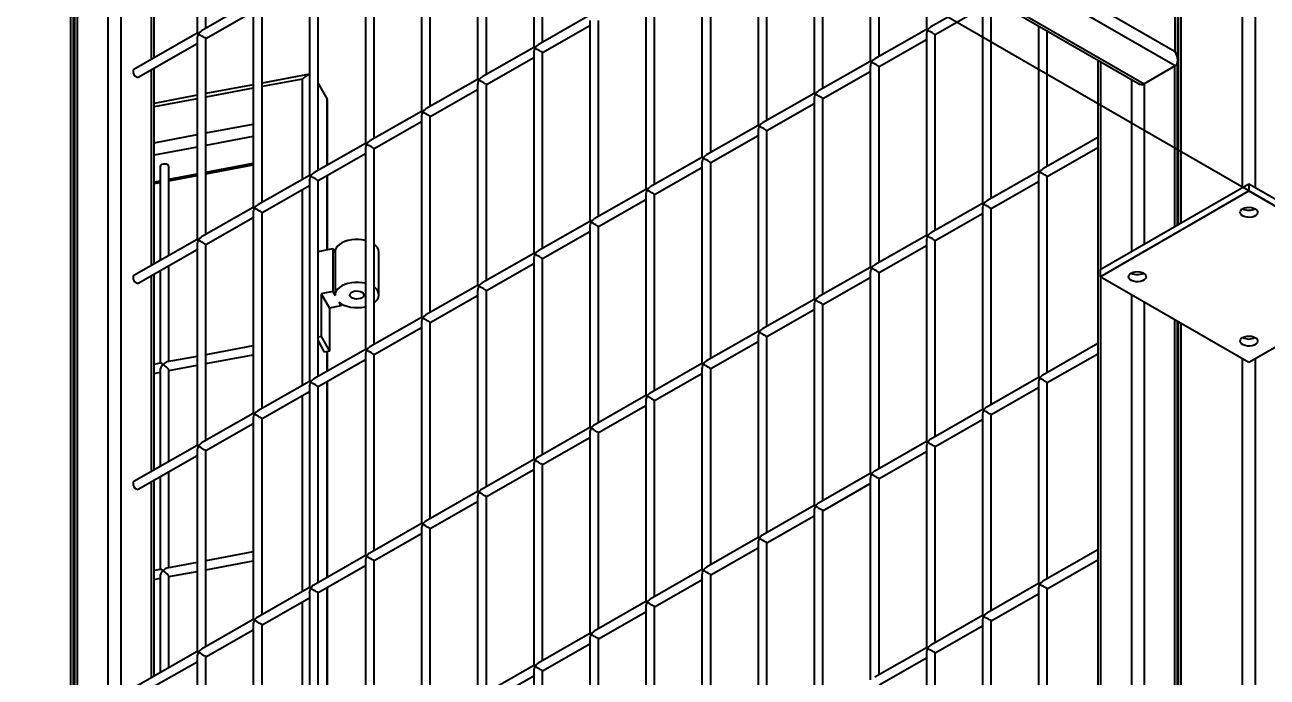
# Model space of a CAD drawing. Header units: millimetres. Extents: x 0 to 297, y 0 to 210.
# Drawn here: x 226.64 to 233.72, y 90.74 to 94.46 of the extents above; entities that cross this region are included whole.
import ezdxf

# ---------------------------------------------------------------- set-up
doc = ezdxf.new("R2010")
doc.units = ezdxf.units.MM
doc.layers.add('轮廓实线层', color=7, linetype='Continuous', lineweight=40)

msp = doc.modelspace()

# ---------------------------------------------------------------- linework, layer by layer
at = {"layer": '轮廓实线层', "color": 8, "linetype": 'Continuous', "lineweight": 40}
for p, q in [((233.5842, 93.5359), (233.5842, 109.6218)), ((233.6549, 109.6218), (233.6549, 93.5359)), ((227.1828, 96.5569), (227.1828, 82.4475)), ((227.3585, 94.2656), (227.3585, 95.3838)), ((226.8988, 83.4121), (226.8988, 95.0271)), ((233.2307, 95.004), (233.2307, 93.3318)), ((227.3585, 93.0897), (227.3585, 94.208)), ((232.7732, 94.2527), (232.7732, 93.0677)), ((233.1974, 93.3126), (233.1974, 94.2271)), ((228.2197, 94.1531), (227.9891, 94.1098)), ((228.2197, 93.5812), (228.2197, 94.1531)), ((232.951, 93.1703), (232.951, 94.15)), ((227.9391, 94.1004), (227.669, 94.0496)), ((233.0217, 94.1257), (233.0217, 93.2112)), ((227.619, 94.0403), (227.373, 93.994)), ((228.3601, 93.6613), (228.3601, 94.0382)), ((226.9194, 93.9088), (226.9132, 93.9077)), ((227.669, 93.8455), (227.9391, 93.8962)), ((227.373, 93.7899), (227.619, 93.8361)), ((227.9391, 93.8251), (227.669, 93.7743)), ((226.9132, 93.7035), (226.9194, 93.7047)), ((227.619, 93.7649), (227.373, 93.7187)), ((226.9194, 93.6335), (226.9132, 93.6323)), ((227.669, 93.6226), (227.9391, 93.6733)), ((227.373, 93.5669), (227.4073, 93.5734)), ((227.4573, 93.5828), (227.619, 93.6132)), ((228.3601, 93.1797), (228.3601, 93.6037)), ((228.2197, 92.4053), (228.2197, 93.5236)), ((226.9132, 93.4806), (226.9194, 93.4817)), ((227.3585, 91.9139), (227.3585, 93.0322)), ((232.7732, 93.0244), (232.7732, 85.6206)), ((232.951, 93.0444), (232.951, 93.0477)), ((232.951, 85.5179), (232.951, 92.9218)), ((233.0217, 92.8809), (233.0217, 85.4769)), ((233.1974, 87.0449), (233.1974, 92.7795)), ((233.2307, 92.7603), (233.2307, 85.1677)), ((228.3601, 92.4855), (228.3601, 92.5988)), ((233.5842, 85.3718), (233.5842, 92.5562)), ((233.6549, 92.5562), (233.6549, 85.3718)), ((228.3601, 91.3096), (228.3601, 92.4279)), ((228.2197, 91.2295), (228.2197, 92.3478)), ((227.3585, 90.7381), (227.3585, 91.8563)), ((228.3601, 90.1338), (228.3601, 91.2521)), ((228.2197, 90.0537), (228.2197, 91.172))]:
    msp.add_line(p, q, dxfattribs=at)
at = {"layer": '轮廓实线层', "color": 7, "linetype": 'Continuous', "lineweight": 40}
for p, q in [((233.1988, 94.3096), (233.1988, 108.9257)), ((233.2135, 94.2603), (233.2135, 108.9341)), ((241.5392, 88.9436), (212.5478, 105.68)), ((227.2167, 97.763), (233.1988, 94.3096)), ((233.1988, 94.2279), (227.146, 97.7222)), ((226.9546, 97.6117), (232.9867, 94.1294)), ((226.9692, 97.6201), (233.0221, 94.1259)), ((226.9194, 96.7092), (226.9194, 82.035)), ((226.9343, 96.7007), (226.9343, 82.0846)), ((227.1121, 82.3902), (227.1121, 96.598)), ((227.619, 95.561), (227.619, 94.4142)), ((227.669, 94.4427), (227.669, 95.561)), ((229.5393, 95.4809), (229.5393, 94.3341)), ((229.5893, 94.3627), (229.5893, 95.4809)), ((227.373, 94.2738), (227.373, 95.392)), ((229.2192, 95.2983), (229.2192, 94.1515)), ((229.2692, 94.18), (229.2692, 95.2983)), ((231.1394, 95.1958), (231.1394, 94.0714)), ((231.1894, 94.1), (231.1894, 95.1669)), ((228.8992, 95.1157), (228.8992, 93.9689)), ((228.9492, 93.9974), (228.9492, 95.1157)), ((226.9132, 83.4203), (226.9132, 95.0289)), ((230.8194, 95.0356), (230.8194, 93.8888)), ((230.8694, 93.9173), (230.8694, 95.0356)), ((231.4595, 95.011), (231.4595, 94.2541)), ((231.5095, 94.2826), (231.5095, 94.9822)), ((233.216, 95.006), (233.216, 93.3233)), ((228.5791, 94.933), (228.5791, 93.7863)), ((228.6291, 93.8148), (228.6291, 94.933)), ((230.4994, 94.853), (230.4994, 93.7062)), ((230.5494, 93.7347), (230.5494, 94.853)), ((231.7795, 94.8263), (231.7795, 94.4367)), ((228.2591, 94.7504), (228.2591, 93.6036)), ((228.3091, 93.6322), (228.3091, 94.7504)), ((230.1793, 94.6703), (230.1793, 93.5236)), ((230.2293, 93.5521), (230.2293, 94.6703)), ((227.9391, 94.5968), (227.6443, 94.4286)), ((227.9391, 94.5678), (227.9391, 93.421)), ((227.9891, 93.4495), (227.9891, 94.5678)), ((232.0995, 94.6193), (231.8047, 94.4511)), ((231.8295, 94.4076), (232.0995, 94.5617)), ((232.0995, 94.5903), (232.0995, 93.4435)), ((232.1495, 93.472), (232.1495, 94.5903)), ((227.669, 94.3852), (227.9391, 94.5393)), ((229.8593, 94.5168), (229.5645, 94.3485)), ((229.8593, 94.4877), (229.8593, 93.3409)), ((229.9093, 93.3695), (229.9093, 94.4877)), ((227.619, 94.4142), (227.2583, 94.2083)), ((229.5893, 94.3051), (229.8593, 94.4592)), ((231.7795, 94.4367), (231.4847, 94.2685)), ((232.4196, 94.4568), (232.4196, 93.6261)), ((232.4696, 93.6546), (232.4696, 94.4279)), ((227.2831, 94.1649), (227.619, 94.3566)), ((227.619, 94.3852), (227.619, 93.2384)), ((227.669, 93.2669), (227.669, 94.3852)), ((231.5095, 94.225), (231.7795, 94.3791)), ((231.7795, 94.4076), (231.7795, 93.2609)), ((231.8295, 93.2894), (231.8295, 94.4076)), ((229.5393, 94.3341), (229.2444, 94.1659)), ((229.2692, 94.1225), (229.5393, 94.2766)), ((229.5393, 94.3051), (229.5393, 93.1583)), ((229.5893, 93.1868), (229.5893, 94.3051)), ((227.373, 93.098), (227.373, 94.2162)), ((231.4595, 94.2541), (231.1647, 94.0858)), ((231.4595, 94.225), (231.4595, 93.0782)), ((231.5095, 93.1068), (231.5095, 94.225)), ((232.7583, 94.2612), (232.7583, 85.6291)), ((233.1988, 94.2279), (233.0221, 94.1259)), ((233.2119, 93.3209), (233.2119, 94.2467)), ((228.2591, 94.181), (227.9891, 94.1303)), ((229.2192, 94.1515), (228.9244, 93.9833)), ((231.1894, 94.0424), (231.4595, 94.1965)), ((227.619, 94.0608), (227.373, 94.0145)), ((227.9391, 94.1209), (227.669, 94.0702)), ((228.3091, 94.1287), (228.3601, 94.0382)), ((228.9492, 93.9398), (229.2192, 94.0939)), ((229.2192, 94.1225), (229.2192, 92.9757)), ((229.2692, 93.0042), (229.2692, 94.1225)), ((231.1394, 94.0714), (230.8446, 93.9032)), ((228.3626, 93.6627), (228.3626, 94.0272)), ((230.8694, 93.8598), (231.1394, 94.0139)), ((231.1394, 94.0424), (231.1394, 92.8956)), ((231.1894, 92.9241), (231.1894, 94.0424)), ((226.9194, 93.9293), (226.9132, 93.9282)), ((228.8992, 93.9689), (228.6044, 93.8006)), ((228.8992, 93.9398), (228.8992, 92.7931)), ((228.9492, 92.8216), (228.9492, 93.9398)), ((228.6291, 93.7572), (228.8992, 93.9113)), ((230.8194, 93.8888), (230.5246, 93.7206)), ((230.8194, 93.8598), (230.8194, 92.713)), ((230.8694, 92.7415), (230.8694, 93.8598)), ((228.5791, 93.7863), (228.2843, 93.618)), ((230.5494, 93.6772), (230.8194, 93.8312)), ((232.7583, 93.8194), (232.4448, 93.6405)), ((228.3091, 93.5746), (228.5791, 93.7287)), ((228.5791, 93.7572), (228.5791, 92.6104)), ((228.6291, 92.639), (228.6291, 93.7572)), ((230.4994, 93.7062), (230.2045, 93.538)), ((232.4696, 93.5971), (232.7583, 93.7618)), ((227.4073, 93.654), (227.4073, 93.1176)), ((227.4573, 93.1461), (227.4573, 93.654)), ((227.669, 93.6125), (227.9391, 93.6632)), ((230.2293, 93.4945), (230.4994, 93.6486)), ((230.4994, 93.6772), (230.4994, 92.5304)), ((230.5494, 92.5589), (230.5494, 93.6772)), ((227.373, 93.5569), (227.4073, 93.5633)), ((227.4573, 93.5727), (227.619, 93.6031)), ((228.2591, 93.6036), (227.9643, 93.4354)), ((228.2591, 93.5746), (228.2591, 92.4278)), ((228.3091, 92.4563), (228.3091, 93.5746)), ((228.3626, 93.1802), (228.3626, 93.6051)), ((232.4196, 93.6261), (232.1248, 93.4579)), ((232.1495, 93.4145), (232.4196, 93.5685)), ((232.4196, 93.5971), (232.4196, 92.4503)), ((232.4696, 92.4788), (232.4696, 93.5971)), ((227.9891, 93.392), (228.2591, 93.5461)), ((230.1793, 93.5236), (229.8845, 93.3553)), ((230.1793, 93.4945), (230.1793, 92.3477)), ((230.2293, 92.3763), (230.2293, 93.4945)), ((232.771, 93.0665), (233.6196, 93.5563)), ((232.771, 93.0256), (233.6196, 93.5155)), ((233.6196, 93.5563), (233.6196, 93.5155)), ((233.6196, 93.5563), (234.4681, 93.0665)), ((233.6196, 93.5155), (234.4681, 93.0256)), ((226.9132, 93.4705), (226.9194, 93.4717)), ((227.9391, 93.421), (227.6443, 93.2528)), ((229.9093, 93.3119), (230.1793, 93.466)), ((232.0995, 93.4435), (231.8047, 93.2753)), ((227.669, 93.2093), (227.9391, 93.3634)), ((227.9391, 93.392), (227.9391, 92.2452)), ((227.9891, 92.2737), (227.9891, 93.392)), ((231.8295, 93.2318), (232.0995, 93.3859)), ((232.0995, 93.4145), (232.0995, 92.2677)), ((232.1495, 92.2962), (232.1495, 93.4145)), ((229.8593, 93.3409), (229.5645, 93.1727)), ((229.5893, 93.1293), (229.8593, 93.2834)), ((229.8593, 93.3119), (229.8593, 92.1651)), ((229.9093, 92.1937), (229.9093, 93.3119)), ((227.619, 93.2384), (227.2583, 93.0325)), ((227.619, 93.2093), (227.619, 92.0626)), ((227.669, 92.0911), (227.669, 93.2093)), ((231.7795, 93.2609), (231.4847, 93.0926)), ((231.7795, 93.2318), (231.7795, 92.085)), ((231.8295, 92.1136), (231.8295, 93.2318)), ((227.2831, 92.9891), (227.619, 93.1808)), ((228.3091, 93.1702), (228.3933, 93.186)), ((228.3933, 93.186), (228.3933, 92.941)), ((228.3933, 93.186), (228.4056, 93.1641)), ((228.4056, 93.1662), (228.4056, 92.9213)), ((228.6556, 92.9213), (228.6556, 93.1662)), ((229.5393, 93.1583), (229.2444, 92.9901)), ((231.5095, 93.0492), (231.7795, 93.2033)), ((227.4573, 92.541), (227.4573, 93.0885)), ((229.2692, 92.9467), (229.5393, 93.1007)), ((229.5393, 93.1293), (229.5393, 91.9825)), ((229.5893, 92.011), (229.5893, 93.1293)), ((231.4595, 93.0782), (231.1647, 92.91)), ((232.771, 93.0665), (232.771, 93.0256)), ((227.373, 91.9222), (227.373, 93.0404)), ((227.4073, 93.06), (227.4073, 92.5316)), ((231.1894, 92.8666), (231.4595, 93.0207)), ((231.4595, 93.0492), (231.4595, 91.9024)), ((231.5095, 91.931), (231.5095, 93.0492)), ((233.6196, 92.5358), (232.771, 93.0256)), ((234.4681, 93.0256), (233.6196, 92.5358)), ((228.3933, 92.941), (228.3268, 92.9285)), ((228.3268, 92.9285), (228.3268, 92.6836)), ((228.3268, 92.9285), (228.3732, 92.8462)), ((228.3933, 92.941), (228.4057, 92.9191)), ((229.2192, 92.9757), (228.9244, 92.8075)), ((229.2192, 92.9467), (229.2192, 91.7999)), ((229.2692, 91.8284), (229.2692, 92.9467)), ((228.4397, 92.8587), (228.3732, 92.8462)), ((228.4274, 92.8806), (228.4397, 92.8587)), ((228.4397, 92.8718), (228.4397, 92.8587)), ((228.9492, 92.764), (229.2192, 92.9181)), ((231.1394, 92.8956), (230.8446, 92.7274)), ((231.1394, 92.8666), (231.1394, 91.7198)), ((231.1894, 91.7483), (231.1894, 92.8666)), ((228.3732, 92.8462), (228.3732, 92.6012)), ((228.8992, 92.7931), (228.6044, 92.6248)), ((230.8694, 92.684), (231.1394, 92.8381)), ((228.6291, 92.5814), (228.8992, 92.7355)), ((228.8992, 92.764), (228.8992, 91.6172)), ((228.9492, 91.6458), (228.9492, 92.764)), ((230.8194, 92.713), (230.5246, 92.5448)), ((233.2119, 87.0496), (233.2119, 92.7712)), ((233.216, 92.7688), (233.216, 85.1593)), ((228.3268, 92.6836), (228.3091, 92.6802)), ((228.3091, 92.6589), (228.3446, 92.5959)), ((228.3268, 92.6836), (228.3732, 92.6012)), ((230.5494, 92.5013), (230.8194, 92.6554)), ((230.8194, 92.684), (230.8194, 91.5372)), ((230.8694, 91.5657), (230.8694, 92.684)), ((232.7583, 92.6436), (232.4448, 92.4647)), ((227.619, 92.5713), (227.4468, 92.539)), ((227.9391, 92.6315), (227.669, 92.5807)), ((227.669, 92.5298), (227.9391, 92.5806)), ((228.5791, 92.6104), (228.2843, 92.4422)), ((228.3732, 92.6012), (228.3446, 92.5959)), ((228.3626, 92.4869), (228.3626, 92.5992)), ((228.5791, 92.5814), (228.5791, 91.4346)), ((228.6291, 91.4632), (228.6291, 92.5814)), ((232.4696, 92.4213), (232.7583, 92.586)), ((227.4086, 92.5318), (227.373, 92.5251)), ((227.4573, 92.4901), (227.619, 92.5205)), ((228.3091, 92.3988), (228.5791, 92.5529)), ((230.4994, 92.5304), (230.2045, 92.3621)), ((230.4994, 92.5013), (230.4994, 91.3545)), ((230.5494, 91.3831), (230.5494, 92.5013)), ((226.9194, 92.4399), (226.9132, 92.4387)), ((227.373, 92.4742), (227.4073, 92.4807)), ((227.4073, 92.4914), (227.4073, 91.9418)), ((227.4573, 91.9703), (227.4573, 92.4914)), ((228.3626, 91.311), (228.3626, 92.4293)), ((230.2293, 92.3187), (230.4994, 92.4728)), ((232.4196, 92.4503), (232.1248, 92.2821)), ((226.9132, 92.3879), (226.9194, 92.389)), ((228.2591, 92.4278), (227.9643, 92.2596)), ((227.9891, 92.2162), (228.2591, 92.3702)), ((228.2591, 92.3988), (228.2591, 91.252)), ((228.3091, 91.2805), (228.3091, 92.3988)), ((232.1495, 92.2386), (232.4196, 92.3927)), ((232.4196, 92.4213), (232.4196, 91.2745)), ((232.4696, 91.303), (232.4696, 92.4213)), ((230.1793, 92.3477), (229.8845, 92.1795)), ((229.9093, 92.1361), (230.1793, 92.2902)), ((230.1793, 92.3187), (230.1793, 91.1719)), ((230.2293, 91.2005), (230.2293, 92.3187)), ((227.9391, 92.2452), (227.6443, 92.077)), ((227.9391, 92.2162), (227.9391, 91.0694)), ((227.9891, 91.0979), (227.9891, 92.2162)), ((232.0995, 92.2677), (231.8047, 92.0994)), ((232.0995, 92.2386), (232.0995, 91.0919)), ((232.1495, 91.1204), (232.1495, 92.2386)), ((227.669, 92.0335), (227.9391, 92.1876)), ((229.8593, 92.1651), (229.5645, 91.9969)), ((231.8295, 92.056), (232.0995, 92.2101)), ((229.5893, 91.9535), (229.8593, 92.1076)), ((229.8593, 92.1361), (229.8593, 90.9893)), ((229.9093, 91.0178), (229.9093, 92.1361)), ((231.7795, 92.085), (231.4847, 91.9168)), ((227.619, 92.0626), (227.2583, 91.8567)), ((227.2831, 91.8133), (227.619, 92.005)), ((227.619, 92.0335), (227.619, 90.8867)), ((227.669, 90.9153), (227.669, 92.0335)), ((231.5095, 91.8734), (231.7795, 92.0275)), ((231.7795, 92.056), (231.7795, 90.9092)), ((231.8295, 90.9378), (231.8295, 92.056)), ((229.5393, 91.9825), (229.2444, 91.8143)), ((229.5393, 91.9535), (229.5393, 90.8067)), ((229.5893, 90.8352), (229.5893, 91.9535)), ((227.373, 90.7463), (227.373, 91.8646)), ((227.4073, 91.8842), (227.4073, 91.3557)), ((227.4573, 91.3651), (227.4573, 91.9127)), ((229.2692, 91.7708), (229.5393, 91.9249)), ((231.4595, 91.9024), (231.1647, 91.7342)), ((231.4595, 91.8734), (231.4595, 90.7266)), ((231.5095, 90.7551), (231.5095, 91.8734)), ((229.2192, 91.7999), (228.9244, 91.6316)), ((231.1894, 91.6908), (231.4595, 91.8449)), ((228.9492, 91.5882), (229.2192, 91.7423)), ((229.2192, 91.7708), (229.2192, 90.6241)), ((229.2692, 90.6526), (229.2692, 91.7708)), ((231.1394, 91.7198), (230.8446, 91.5516)), ((230.8694, 91.5081), (231.1394, 91.6622)), ((231.1394, 91.6908), (231.1394, 90.544)), ((231.1894, 90.5725), (231.1894, 91.6908)), ((228.8992, 91.6172), (228.6044, 91.449)), ((228.8992, 91.5882), (228.8992, 90.4414)), ((228.9492, 90.47), (228.9492, 91.5882)), ((228.6291, 91.4056), (228.8992, 91.5597)), ((230.8194, 91.5372), (230.5246, 91.3689)), ((230.8194, 91.5081), (230.8194, 90.3614)), ((230.8694, 90.3899), (230.8694, 91.5081)), ((227.9391, 91.4556), (227.669, 91.4049)), ((230.5494, 91.3255), (230.8194, 91.4796)), ((232.7583, 91.4678), (232.4448, 91.2889)), ((227.619, 91.3955), (227.4468, 91.3632)), ((227.669, 91.354), (227.9391, 91.4048)), ((228.5791, 91.4346), (228.2843, 91.2664)), ((228.3091, 91.223), (228.5791, 91.3771)), ((228.5791, 91.4056), (228.5791, 90.2588)), ((228.6291, 90.2873), (228.6291, 91.4056)), ((232.4696, 91.2454), (232.7583, 91.4102)), ((227.4086, 91.356), (227.373, 91.3493)), ((227.373, 91.2984), (227.4073, 91.3049)), ((227.4073, 91.3156), (227.4073, 90.7659)), ((227.4573, 91.3143), (227.619, 91.3446)), ((227.4573, 90.7945), (227.4573, 91.3156)), ((230.4994, 91.3545), (230.2045, 91.1863)), ((230.2293, 91.1429), (230.4994, 91.297)), ((230.4994, 91.3255), (230.4994, 90.1787)), ((230.5494, 90.2073), (230.5494, 91.3255)), ((226.9194, 91.2641), (226.9132, 91.2629)), ((228.2591, 91.252), (227.9643, 91.0838)), ((228.3626, 90.1352), (228.3626, 91.2535)), ((232.4196, 91.2745), (232.1248, 91.1062)), ((232.4196, 91.2454), (232.4196, 90.0987)), ((232.4696, 90.1272), (232.4696, 91.2454)), ((226.9132, 91.212), (226.9194, 91.2132)), ((227.9891, 91.0403), (228.2591, 91.1944)), ((228.2591, 91.223), (228.2591, 90.0762)), ((228.3091, 90.1047), (228.3091, 91.223)), ((230.1793, 91.1719), (229.8845, 91.0037)), ((232.1495, 91.0628), (232.4196, 91.2169)), ((229.9093, 90.9603), (230.1793, 91.1144)), ((230.1793, 91.1429), (230.1793, 89.9961)), ((230.2293, 90.0246), (230.2293, 91.1429)), ((232.0995, 91.0919), (231.8047, 90.9236)), ((227.9391, 91.0694), (227.6443, 90.9011)), ((227.669, 90.8577), (227.9391, 91.0118)), ((227.9391, 91.0403), (227.9391, 89.8936)), ((227.9891, 89.9221), (227.9891, 91.0403)), ((231.8295, 90.8802), (232.0995, 91.0343)), ((232.0995, 91.0628), (232.0995, 89.916)), ((232.1495, 89.9446), (232.1495, 91.0628)), ((229.8593, 90.9893), (229.5645, 90.8211)), ((229.8593, 90.9603), (229.8593, 89.8135)), ((229.9093, 89.842), (229.9093, 90.9603)), ((227.619, 90.8867), (227.2583, 90.6809)), ((229.5893, 90.7776), (229.8593, 90.9317)), ((231.7795, 90.9092), (231.4847, 90.741)), ((231.7795, 90.8802), (231.7795, 89.7334)), ((231.8295, 89.7619), (231.8295, 90.8802)), ((227.2831, 90.6375), (227.619, 90.8292)), ((227.619, 90.8577), (227.619, 89.7109)), ((227.669, 89.7395), (227.669, 90.8577)), ((229.5393, 90.8067), (229.2444, 90.6384)), ((231.5095, 90.6976), (231.7795, 90.8517)), ((229.2692, 90.595), (229.5393, 90.7491)), ((229.5393, 90.7776), (229.5393, 89.6309)), ((229.5893, 89.6594), (229.5893, 90.7776))]:
    msp.add_line(p, q, dxfattribs=at)
at = {"layer": '轮廓实线层', "color": 7, "linetype": 'Continuous', "lineweight": 40, "flags": 128}
for points in [[(227.2583, 94.2083), (227.2582, 94.2083), (227.2544, 94.2039), (227.2531, 94.1969), (227.2544, 94.1883), (227.2582, 94.1794), (227.2639, 94.1717), (227.2707, 94.1662), (227.2774, 94.1638), (227.2831, 94.1649)], [(227.4573, 93.654), (227.4561, 93.6584), (227.4513, 93.6634), (227.4437, 93.6668), (227.4343, 93.6684), (227.4246, 93.6677), (227.4161, 93.6649), (227.4101, 93.6605), (227.4074, 93.6551), (227.4073, 93.654)], [(233.5842, 93.4134), (233.5951, 93.4182), (233.6077, 93.4211), (233.6213, 93.4219), (233.6347, 93.4205), (233.647, 93.4172), (233.6572, 93.412), (233.6647, 93.4054), (233.6688, 93.3979), (233.6693, 93.3901), (233.6661, 93.3824), (233.6594, 93.3756), (233.6498, 93.37), (233.6379, 93.3662), (233.6247, 93.3643), (233.6111, 93.3646), (233.5981, 93.367), (233.5867, 93.3713), (233.5778, 93.3772), (233.5719, 93.3843), (233.5696, 93.392), (233.571, 93.3999), (233.576, 93.4072), (233.5842, 93.4134)], [(228.5791, 93.2328), (228.5613, 93.2362), (228.5406, 93.2382), (228.5196, 93.2381), (228.4989, 93.236), (228.4791, 93.232), (228.4608, 93.2261), (228.4444, 93.2185), (228.4305, 93.2094), (228.4194, 93.1992), (228.4114, 93.1879), (228.4068, 93.1761), (228.4056, 93.1662)], [(227.2583, 93.0325), (227.2582, 93.0325), (227.2544, 93.0281), (227.2531, 93.0211), (227.2544, 93.0125), (227.2582, 93.0036), (227.2639, 92.9959), (227.2707, 92.9904), (227.2774, 92.988), (227.2831, 92.9891)], [(232.9478, 93.046), (232.9587, 93.0508), (232.9713, 93.0537), (232.9849, 93.0545), (232.9983, 93.0531), (233.0106, 93.0498), (233.0208, 93.0446), (233.0283, 93.038), (233.0324, 93.0305), (233.0329, 93.0227), (233.0297, 93.015), (233.023, 93.0082), (233.0134, 93.0026), (233.0015, 92.9988), (232.9883, 92.9969), (232.9747, 92.9972), (232.9617, 92.9996), (232.9503, 93.0039), (232.9414, 93.0098), (232.9355, 93.0169), (232.9332, 93.0247), (232.9346, 93.0325), (232.9396, 93.0398), (232.9478, 93.046)], [(228.5791, 92.9878), (228.5613, 92.9912), (228.5406, 92.9932), (228.5196, 92.9932), (228.4989, 92.9911), (228.4791, 92.987), (228.4608, 92.9811), (228.4444, 92.9735), (228.4305, 92.9645), (228.4194, 92.9542), (228.4114, 92.943), (228.4068, 92.9312), (228.4057, 92.9191)], [(228.4926, 92.9141), (228.4906, 92.9209), (228.4922, 92.9278), (228.4972, 92.934), (228.5052, 92.9391), (228.5155, 92.9426), (228.527, 92.9443), (228.5389, 92.9439), (228.5501, 92.9415), (228.5595, 92.9373), (228.5664, 92.9316), (228.5701, 92.9251), (228.5703, 92.9182), (228.5669, 92.9116), (228.5604, 92.9058), (228.5512, 92.9015), (228.5401, 92.8989), (228.5283, 92.8982), (228.5166, 92.8997), (228.5062, 92.903), (228.4979, 92.908), (228.4926, 92.9141)], [(228.6291, 92.8769), (228.6387, 92.8851), (228.6477, 92.896), (228.6534, 92.9077), (228.6556, 92.9197), (228.6543, 92.9318), (228.6495, 92.9436), (228.6414, 92.9548), (228.6301, 92.965), (228.6291, 92.9657)], [(228.4274, 92.8806), (228.4406, 92.8712), (228.4564, 92.8632), (228.4742, 92.8569), (228.4937, 92.8523), (228.5142, 92.8498), (228.5352, 92.8492), (228.556, 92.8506), (228.5761, 92.8541), (228.5791, 92.8548)], [(233.5842, 92.6787), (233.5951, 92.6834), (233.6077, 92.6863), (233.6213, 92.6871), (233.6347, 92.6858), (233.647, 92.6824), (233.6572, 92.6772), (233.6647, 92.6706), (233.6688, 92.6632), (233.6693, 92.6553), (233.6661, 92.6477), (233.6594, 92.6408), (233.6498, 92.6353), (233.6379, 92.6314), (233.6247, 92.6295), (233.6111, 92.6298), (233.5981, 92.6322), (233.5867, 92.6365), (233.5778, 92.6424), (233.5719, 92.6495), (233.5696, 92.6573), (233.571, 92.6651), (233.576, 92.6724), (233.5842, 92.6787)], [(227.2583, 91.8567), (227.2582, 91.8567), (227.2544, 91.8523), (227.2531, 91.8453), (227.2544, 91.8367), (227.2582, 91.8278), (227.2639, 91.8201), (227.2707, 91.8146), (227.2774, 91.8122), (227.2831, 91.8133)]]:
    msp.add_lwpolyline(points, dxfattribs=at)
at = {"layer": '轮廓实线层', "color": 7, "linetype": 'Continuous', "lineweight": 40}
for centre, radius, start, end in [((233.6196, 93.48), 0.0754, 242.01938, 297.98141), ((228.5959, 93.1607), 0.06, 5.28906, 56.33342), ((232.9832, 93.1126), 0.0753, 242.01541, 297.98459), ((233.6196, 92.7452), 0.0753, 242.00905, 297.99016)]:
    msp.add_arc(centre, radius, start, end, dxfattribs=at)
for centre, major_axis, ratio, start_param, end_param in [((227.644, 94.3997), (0.025, -0.0145), 0.002438, 2.351817, 3.140177), ((227.644, 94.3997), (0.0178, 0.0306), 0.57566, 0.781021, 1.56938), ((231.8045, 94.4222), (0.025, -0.0145), 0.002438, 2.351817, 3.140177), ((231.8045, 94.4222), (0.0178, 0.0306), 0.57566, 1.56938, 2.360572), ((231.8045, 94.4222), (0.0178, 0.0306), 0.57566, 0.781021, 1.56938), ((231.8045, 94.4222), (0.025, -0.0145), 0.002438, 0.001416, 2.351817), ((227.644, 94.3997), (0.0178, 0.0306), 0.57566, 1.56938, 2.360572), ((227.644, 94.3997), (0.025, -0.0145), 0.002438, 0.001416, 2.351817), ((229.5643, 94.3196), (0.0178, 0.0306), 0.57566, 0.781021, 1.56938), ((229.5643, 94.3196), (0.025, -0.0145), 0.002438, 2.351817, 3.140177), ((229.5643, 94.3196), (0.0178, 0.0306), 0.57566, 1.56938, 2.360572), ((229.5643, 94.3196), (0.025, -0.0145), 0.002438, 0.001416, 2.351817), ((233.1635, 94.2892), (-0.0354, 0.0612), 0.577335, 3.141552, 4.712348), ((231.4845, 94.2395), (0.025, -0.0145), 0.002438, 2.351817, 3.140177), ((231.4845, 94.2395), (0.0178, 0.0306), 0.57566, 1.56938, 2.360572), ((231.4845, 94.2395), (0.0178, 0.0306), 0.57566, 0.781021, 1.56938), ((231.4845, 94.2395), (0.025, -0.0145), 0.002438, 0.001416, 2.351817), ((228.2352, 94.1257), (0.0444, 0.0535), 0.428721, 0.595445, 1.408444), ((229.2442, 94.137), (0.025, -0.0145), 0.002438, 2.351817, 3.140177), ((229.2442, 94.137), (0.0178, 0.0306), 0.57566, 1.56938, 2.360572), ((229.2442, 94.137), (0.0178, 0.0306), 0.57566, 0.781021, 1.56938), ((229.2442, 94.137), (0.025, -0.0145), 0.002438, 0.001416, 2.351817), ((231.1644, 94.0569), (0.025, -0.0145), 0.002438, 2.351817, 3.140177), ((231.1644, 94.0569), (0.0178, 0.0306), 0.57566, 1.56938, 2.360572), ((231.1644, 94.0569), (0.0178, 0.0306), 0.57566, 0.781021, 1.56938), ((231.1644, 94.0569), (0.025, -0.0145), 0.002438, 0.001416, 2.351817), ((232.9867, 94.1871), (-0.0354, 0.0612), 0.577335, 2.356235, 3.141552), ((228.3126, 93.9884), (0.0444, 0.0535), 0.428721, 5.806219, 6.120833), ((228.9242, 93.9544), (0.025, -0.0145), 0.002438, 2.351817, 3.140177), ((228.9242, 93.9544), (0.0178, 0.0306), 0.57566, 1.56938, 2.360572), ((228.9242, 93.9544), (0.0178, 0.0306), 0.57566, 0.781021, 1.56938), ((228.9242, 93.9544), (0.025, -0.0145), 0.002438, 0.001416, 2.351817), ((230.8444, 93.8743), (0.025, -0.0145), 0.002438, 2.351817, 3.140177), ((230.8444, 93.8743), (0.0178, 0.0306), 0.57566, 1.56938, 2.360572), ((230.8444, 93.8743), (0.0178, 0.0306), 0.57566, 0.781021, 1.56938), ((230.8444, 93.8743), (0.025, -0.0145), 0.002438, 0.001416, 2.351817), ((228.6041, 93.7717), (0.025, -0.0145), 0.002438, 2.351817, 3.140177), ((228.6041, 93.7717), (0.0178, 0.0306), 0.57566, 1.56938, 2.360572), ((228.6041, 93.7717), (0.0178, 0.0306), 0.57566, 0.781021, 1.56938), ((228.6041, 93.7717), (0.025, -0.0145), 0.002438, 0.001416, 2.351817), ((230.5244, 93.6917), (0.025, -0.0145), 0.002438, 2.351817, 3.140177), ((230.5244, 93.6917), (0.0178, 0.0306), 0.57566, 0.781021, 1.56938), ((230.5244, 93.6917), (0.0178, 0.0306), 0.57566, 1.56938, 2.360572), ((230.5244, 93.6917), (0.025, -0.0145), 0.002438, 0.001416, 2.351817), ((232.4446, 93.6116), (0.0178, 0.0306), 0.57566, 0.781021, 1.56938), ((228.2841, 93.5891), (0.025, -0.0145), 0.002438, 2.351817, 3.140177), ((228.2841, 93.5891), (0.0178, 0.0306), 0.57566, 1.56938, 2.360572), ((228.2841, 93.5891), (0.0178, 0.0306), 0.57566, 0.781021, 1.56938), ((228.2841, 93.5891), (0.025, -0.0145), 0.002438, 0.001416, 2.351817), ((232.4446, 93.6116), (0.025, -0.0145), 0.002438, 2.351817, 3.140177), ((232.4446, 93.6116), (0.0178, 0.0306), 0.57566, 1.56938, 2.360572), ((232.4446, 93.6116), (0.025, -0.0145), 0.002438, 0.001416, 2.351817), ((230.2043, 93.509), (0.025, -0.0145), 0.002438, 2.351817, 3.140177), ((230.2043, 93.509), (0.0178, 0.0306), 0.57566, 1.56938, 2.360572), ((230.2043, 93.509), (0.0178, 0.0306), 0.57566, 0.781021, 1.56938), ((230.2043, 93.509), (0.025, -0.0145), 0.002438, 0.001416, 2.351817), ((227.9641, 93.4065), (0.025, -0.0145), 0.002438, 2.351817, 3.140177), ((227.9641, 93.4065), (0.0178, 0.0306), 0.57566, 0.781021, 1.56938), ((232.1245, 93.429), (0.025, -0.0145), 0.002438, 2.351817, 3.140177), ((232.1245, 93.429), (0.0178, 0.0306), 0.57566, 1.56938, 2.360572), ((232.1245, 93.429), (0.0178, 0.0306), 0.57566, 0.781021, 1.56938), ((232.1245, 93.429), (0.025, -0.0145), 0.002438, 0.001416, 2.351817), ((227.9641, 93.4065), (0.0178, 0.0306), 0.57566, 1.56938, 2.360572), ((227.9641, 93.4065), (0.025, -0.0145), 0.002438, 0.001416, 2.351817), ((229.8843, 93.3264), (0.0178, 0.0306), 0.57566, 0.781021, 1.56938), ((229.8843, 93.3264), (0.025, -0.0145), 0.002438, 2.351817, 3.140177), ((229.8843, 93.3264), (0.0178, 0.0306), 0.57566, 1.56938, 2.360572), ((229.8843, 93.3264), (0.025, -0.0145), 0.002438, 0.001416, 2.351817), ((227.644, 93.2239), (0.025, -0.0145), 0.002438, 2.351817, 3.140177), ((227.644, 93.2239), (0.0178, 0.0306), 0.57566, 1.56938, 2.360572), ((227.644, 93.2239), (0.0178, 0.0306), 0.57566, 0.781021, 1.56938), ((227.644, 93.2239), (0.025, -0.0145), 0.002438, 0.001416, 2.351817), ((231.8045, 93.2463), (0.025, -0.0145), 0.002438, 2.351817, 3.140177), ((231.8045, 93.2463), (0.0178, 0.0306), 0.57566, 1.56938, 2.360572), ((231.8045, 93.2463), (0.0178, 0.0306), 0.57566, 0.781021, 1.56938), ((231.8045, 93.2463), (0.025, -0.0145), 0.002438, 0.001416, 2.351817), ((229.5643, 93.1438), (0.025, -0.0145), 0.002438, 2.351817, 3.140177), ((229.5643, 93.1438), (0.0178, 0.0306), 0.57566, 1.56938, 2.360572), ((229.5643, 93.1438), (0.0178, 0.0306), 0.57566, 0.781021, 1.56938), ((229.5643, 93.1438), (0.025, -0.0145), 0.002438, 0.001416, 2.351817), ((231.4845, 93.0637), (0.025, -0.0145), 0.002438, 2.351817, 3.140177), ((231.4845, 93.0637), (0.0178, 0.0306), 0.57566, 1.56938, 2.360572), ((231.4845, 93.0637), (0.0178, 0.0306), 0.57566, 0.781021, 1.56938), ((231.4845, 93.0637), (0.025, -0.0145), 0.002438, 0.001416, 2.351817), ((229.2442, 92.9612), (0.025, -0.0145), 0.002438, 2.351817, 3.140177), ((229.2442, 92.9612), (0.0178, 0.0306), 0.57566, 1.56938, 2.360572), ((229.2442, 92.9612), (0.0178, 0.0306), 0.57566, 0.781021, 1.56938), ((229.2442, 92.9612), (0.025, -0.0145), 0.002438, 0.001416, 2.351817), ((231.1644, 92.8811), (0.025, -0.0145), 0.002438, 2.351817, 3.140177), ((231.1644, 92.8811), (0.0178, 0.0306), 0.57566, 1.56938, 2.360572), ((231.1644, 92.8811), (0.0178, 0.0306), 0.57566, 0.781021, 1.56938), ((231.1644, 92.8811), (0.025, -0.0145), 0.002438, 0.001416, 2.351817), ((228.9242, 92.7785), (0.025, -0.0145), 0.002438, 2.351817, 3.140177), ((228.9242, 92.7785), (0.0178, 0.0306), 0.57566, 1.56938, 2.360572), ((228.9242, 92.7785), (0.0178, 0.0306), 0.57566, 0.781021, 1.56938), ((228.9242, 92.7785), (0.025, -0.0145), 0.002438, 0.001416, 2.351817), ((230.8444, 92.6985), (0.025, -0.0145), 0.002438, 2.351817, 3.140177), ((230.8444, 92.6985), (0.0178, 0.0306), 0.57566, 0.781021, 1.56938), ((230.8444, 92.6985), (0.0178, 0.0306), 0.57566, 1.56938, 2.360572), ((230.8444, 92.6985), (0.025, -0.0145), 0.002438, 0.001416, 2.351817), ((228.6041, 92.5959), (0.025, -0.0145), 0.002438, 2.351817, 3.140177), ((228.6041, 92.5959), (0.0178, 0.0306), 0.57566, 1.56938, 2.360572), ((228.6041, 92.5959), (0.0178, 0.0306), 0.57566, 0.781021, 1.56938), ((228.6041, 92.5959), (0.025, -0.0145), 0.002438, 0.001416, 2.351817), ((227.4323, 92.5108), (0.0222, 0.0268), 0.428721, 1.408444, 2.664626), ((227.4323, 92.5108), (0.0247, -0.0205), 0.19743, 2.047763, 2.979241), ((227.4323, 92.5108), (0.0222, 0.0268), 0.428721, 0.476967, 1.408444), ((227.4323, 92.5108), (0.0247, -0.0205), 0.19743, 0.162352, 2.047763), ((230.5244, 92.5159), (0.025, -0.0145), 0.002438, 2.351817, 3.140177), ((230.5244, 92.5159), (0.0178, 0.0306), 0.57566, 1.56938, 2.360572), ((230.5244, 92.5159), (0.0178, 0.0306), 0.57566, 0.781021, 1.56938), ((230.5244, 92.5159), (0.025, -0.0145), 0.002438, 0.001416, 2.351817), ((228.2841, 92.4133), (0.0178, 0.0306), 0.57566, 0.781021, 1.56938), ((232.4446, 92.4358), (0.025, -0.0145), 0.002438, 2.351817, 3.140177), ((232.4446, 92.4358), (0.0178, 0.0306), 0.57566, 1.56938, 2.360572), ((232.4446, 92.4358), (0.0178, 0.0306), 0.57566, 0.781021, 1.56938), ((232.4446, 92.4358), (0.025, -0.0145), 0.002438, 0.001416, 2.351817), ((228.2841, 92.4133), (0.025, -0.0145), 0.002438, 2.351817, 3.140177), ((228.2841, 92.4133), (0.0178, 0.0306), 0.57566, 1.56938, 2.360572), ((228.2841, 92.4133), (0.025, -0.0145), 0.002438, 0.001416, 2.351817), ((230.2043, 92.3332), (0.0178, 0.0306), 0.57566, 0.781021, 1.56938), ((230.2043, 92.3332), (0.025, -0.0145), 0.002438, 2.351817, 3.140177), ((230.2043, 92.3332), (0.0178, 0.0306), 0.57566, 1.56938, 2.360572), ((230.2043, 92.3332), (0.025, -0.0145), 0.002438, 0.001416, 2.351817), ((227.9641, 92.2307), (0.025, -0.0145), 0.002438, 2.351817, 3.140177), ((227.9641, 92.2307), (0.0178, 0.0306), 0.57566, 1.56938, 2.360572), ((227.9641, 92.2307), (0.0178, 0.0306), 0.57566, 0.781021, 1.56938), ((227.9641, 92.2307), (0.025, -0.0145), 0.002438, 0.001416, 2.351817), ((232.1245, 92.2532), (0.025, -0.0145), 0.002438, 2.351817, 3.140177), ((232.1245, 92.2532), (0.0178, 0.0306), 0.57566, 1.56938, 2.360572), ((232.1245, 92.2532), (0.0178, 0.0306), 0.57566, 0.781021, 1.56938), ((232.1245, 92.2532), (0.025, -0.0145), 0.002438, 0.001416, 2.351817), ((229.8843, 92.1506), (0.025, -0.0145), 0.002438, 2.351817, 3.140177), ((229.8843, 92.1506), (0.0178, 0.0306), 0.57566, 1.56938, 2.360572), ((229.8843, 92.1506), (0.0178, 0.0306), 0.57566, 0.781021, 1.56938), ((229.8843, 92.1506), (0.025, -0.0145), 0.002438, 0.001416, 2.351817), ((227.644, 92.048), (0.0178, 0.0306), 0.57566, 0.781021, 1.56938), ((231.8045, 92.0705), (0.025, -0.0145), 0.002438, 2.351817, 3.140177), ((231.8045, 92.0705), (0.0178, 0.0306), 0.57566, 1.56938, 2.360572), ((231.8045, 92.0705), (0.0178, 0.0306), 0.57566, 0.781021, 1.56938), ((231.8045, 92.0705), (0.025, -0.0145), 0.002438, 0.001416, 2.351817), ((227.644, 92.048), (0.025, -0.0145), 0.002438, 2.351817, 3.140177), ((227.644, 92.048), (0.0178, 0.0306), 0.57566, 1.56938, 2.360572), ((227.644, 92.048), (0.025, -0.0145), 0.002438, 0.001416, 2.351817), ((229.5643, 91.968), (0.025, -0.0145), 0.002438, 2.351817, 3.140177), ((229.5643, 91.968), (0.0178, 0.0306), 0.57566, 1.56938, 2.360572), ((229.5643, 91.968), (0.0178, 0.0306), 0.57566, 0.781021, 1.56938), ((229.5643, 91.968), (0.025, -0.0145), 0.002438, 0.001416, 2.351817), ((231.4845, 91.8879), (0.025, -0.0145), 0.002438, 2.351817, 3.140177), ((231.4845, 91.8879), (0.0178, 0.0306), 0.57566, 1.56938, 2.360572), ((231.4845, 91.8879), (0.0178, 0.0306), 0.57566, 0.781021, 1.56938), ((231.4845, 91.8879), (0.025, -0.0145), 0.002438, 0.001416, 2.351817), ((229.2442, 91.7854), (0.025, -0.0145), 0.002438, 2.351817, 3.140177), ((229.2442, 91.7854), (0.0178, 0.0306), 0.57566, 1.56938, 2.360572), ((229.2442, 91.7854), (0.0178, 0.0306), 0.57566, 0.781021, 1.56938), ((229.2442, 91.7854), (0.025, -0.0145), 0.002438, 0.001416, 2.351817), ((231.1644, 91.7053), (0.025, -0.0145), 0.002438, 2.351817, 3.140177), ((231.1644, 91.7053), (0.0178, 0.0306), 0.57566, 0.781021, 1.56938), ((231.1644, 91.7053), (0.0178, 0.0306), 0.57566, 1.56938, 2.360572), ((231.1644, 91.7053), (0.025, -0.0145), 0.002438, 0.001416, 2.351817), ((228.9242, 91.6027), (0.025, -0.0145), 0.002438, 2.351817, 3.140177), ((228.9242, 91.6027), (0.0178, 0.0306), 0.57566, 1.56938, 2.360572), ((228.9242, 91.6027), (0.0178, 0.0306), 0.57566, 0.781021, 1.56938), ((228.9242, 91.6027), (0.025, -0.0145), 0.002438, 0.001416, 2.351817), ((230.8444, 91.5227), (0.025, -0.0145), 0.002438, 2.351817, 3.140177), ((230.8444, 91.5227), (0.0178, 0.0306), 0.57566, 1.56938, 2.360572), ((230.8444, 91.5227), (0.0178, 0.0306), 0.57566, 0.781021, 1.56938), ((230.8444, 91.5227), (0.025, -0.0145), 0.002438, 0.001416, 2.351817), ((228.6041, 91.4201), (0.0178, 0.0306), 0.57566, 0.781021, 1.56938), ((228.6041, 91.4201), (0.025, -0.0145), 0.002438, 2.351817, 3.140177), ((228.6041, 91.4201), (0.0178, 0.0306), 0.57566, 1.56938, 2.360572), ((228.6041, 91.4201), (0.025, -0.0145), 0.002438, 0.001416, 2.351817), ((230.5244, 91.34), (0.0178, 0.0306), 0.57566, 0.781021, 1.56938), ((227.4323, 91.335), (0.0222, 0.0268), 0.428721, 1.408444, 2.664626), ((227.4323, 91.335), (0.0247, -0.0205), 0.19743, 2.047763, 2.979241), ((227.4323, 91.335), (0.0222, 0.0268), 0.428721, 0.476967, 1.408444), ((227.4323, 91.335), (0.0247, -0.0205), 0.19743, 0.162352, 2.047763), ((230.5244, 91.34), (0.025, -0.0145), 0.002438, 2.351817, 3.140177), ((230.5244, 91.34), (0.0178, 0.0306), 0.57566, 1.56938, 2.360572), ((230.5244, 91.34), (0.025, -0.0145), 0.002438, 0.001416, 2.351817), ((228.2841, 91.2375), (0.025, -0.0145), 0.002438, 2.351817, 3.140177), ((228.2841, 91.2375), (0.0178, 0.0306), 0.57566, 1.56938, 2.360572), ((228.2841, 91.2375), (0.0178, 0.0306), 0.57566, 0.781021, 1.56938), ((228.2841, 91.2375), (0.025, -0.0145), 0.002438, 0.001416, 2.351817), ((232.4446, 91.26), (0.025, -0.0145), 0.002438, 2.351817, 3.140177), ((232.4446, 91.26), (0.0178, 0.0306), 0.57566, 1.56938, 2.360572), ((232.4446, 91.26), (0.0178, 0.0306), 0.57566, 0.781021, 1.56938), ((232.4446, 91.26), (0.025, -0.0145), 0.002438, 0.001416, 2.351817), ((230.2043, 91.1574), (0.025, -0.0145), 0.002438, 2.351817, 3.140177), ((230.2043, 91.1574), (0.0178, 0.0306), 0.57566, 1.56938, 2.360572), ((230.2043, 91.1574), (0.0178, 0.0306), 0.57566, 0.781021, 1.56938), ((230.2043, 91.1574), (0.025, -0.0145), 0.002438, 0.001416, 2.351817), ((227.9641, 91.0549), (0.0178, 0.0306), 0.57566, 0.781021, 1.56938), ((232.1245, 91.0773), (0.025, -0.0145), 0.002438, 2.351817, 3.140177), ((232.1245, 91.0773), (0.0178, 0.0306), 0.57566, 1.56938, 2.360572), ((232.1245, 91.0773), (0.0178, 0.0306), 0.57566, 0.781021, 1.56938), ((232.1245, 91.0773), (0.025, -0.0145), 0.002438, 0.001416, 2.351817), ((227.9641, 91.0549), (0.025, -0.0145), 0.002438, 2.351817, 3.140177), ((227.9641, 91.0549), (0.0178, 0.0306), 0.57566, 1.56938, 2.360572), ((227.9641, 91.0549), (0.025, -0.0145), 0.002438, 0.001416, 2.351817), ((229.8843, 90.9748), (0.025, -0.0145), 0.002438, 2.351817, 3.140177), ((229.8843, 90.9748), (0.0178, 0.0306), 0.57566, 1.56938, 2.360572), ((229.8843, 90.9748), (0.0178, 0.0306), 0.57566, 0.781021, 1.56938), ((229.8843, 90.9748), (0.025, -0.0145), 0.002438, 0.001416, 2.351817), ((227.644, 90.8722), (0.025, -0.0145), 0.002438, 2.351817, 3.140177), ((227.644, 90.8722), (0.0178, 0.0306), 0.57566, 1.56938, 2.360572), ((227.644, 90.8722), (0.0178, 0.0306), 0.57566, 0.781021, 1.56938), ((227.644, 90.8722), (0.025, -0.0145), 0.002438, 0.001416, 2.351817), ((231.8045, 90.8947), (0.025, -0.0145), 0.002438, 2.351817, 3.140177), ((231.8045, 90.8947), (0.0178, 0.0306), 0.57566, 1.56938, 2.360572), ((231.8045, 90.8947), (0.0178, 0.0306), 0.57566, 0.781021, 1.56938), ((231.8045, 90.8947), (0.025, -0.0145), 0.002438, 0.001416, 2.351817), ((229.5643, 90.7922), (0.025, -0.0145), 0.002438, 2.351817, 3.140177), ((229.5643, 90.7922), (0.0178, 0.0306), 0.57566, 1.56938, 2.360572), ((229.5643, 90.7922), (0.0178, 0.0306), 0.57566, 0.781021, 1.56938), ((229.5643, 90.7922), (0.025, -0.0145), 0.002438, 0.001416, 2.351817)]:
    msp.add_ellipse(centre, major_axis=major_axis, ratio=ratio, start_param=start_param, end_param=end_param, dxfattribs=at)

doc.saveas('drawing.dxf')
